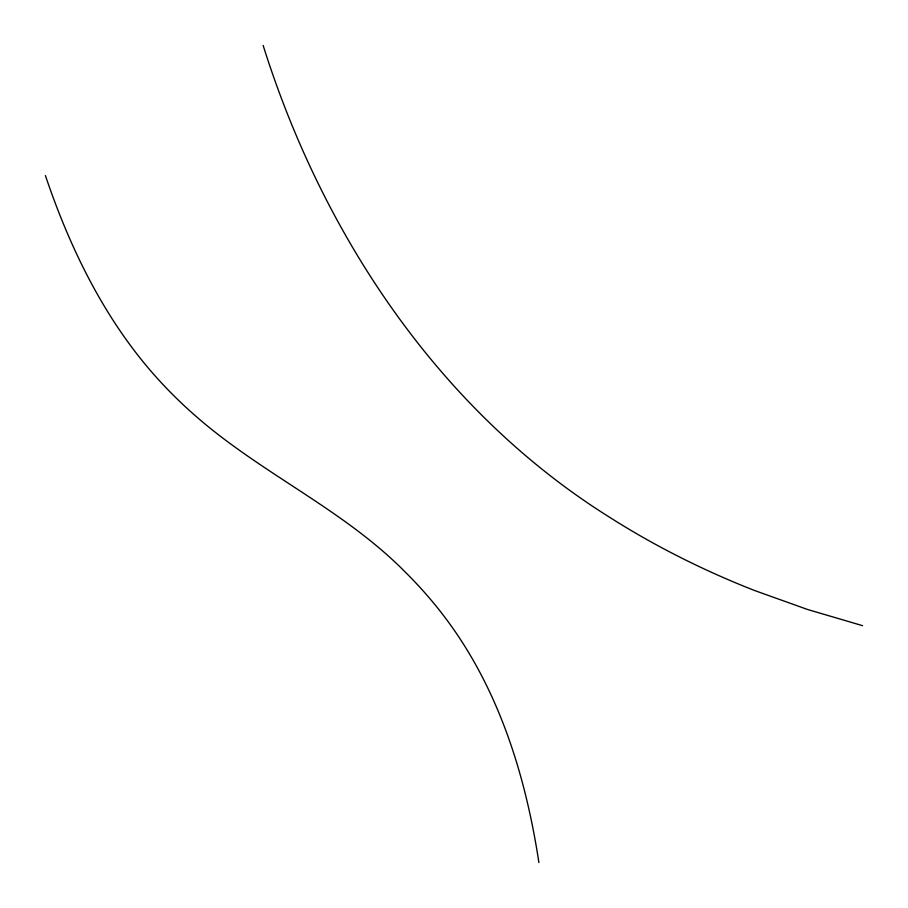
<?xml version="1.0" encoding="UTF-8"?>
<svg xmlns="http://www.w3.org/2000/svg" width="908" height="908" viewBox="0 0 908 908"><rect width="100%" height="100%" fill="white"/><g stroke="black" fill="none" stroke-linecap="round" stroke-linejoin="round"><path stroke-width="1.36" d="M862.6 625.68L807.462 609.45L754.684 590.552A880.158 692.634 -8.7 0 1 610.471 517.81C439.79 411.358 322.783 235.127 263.138 45.423M45.4 175.539C68.248 243.106 99.403 308.743 144.974 364.074A587.93 462.66 -8.7 0 0 202.019 421.494C266.577 475.985 345.539 511.454 405.229 572.051A567.307 446.441 -8.7 0 1 450.096 624.375C500.444 694.109 526.072 778.372 538.898 862.577"/></g></svg>
